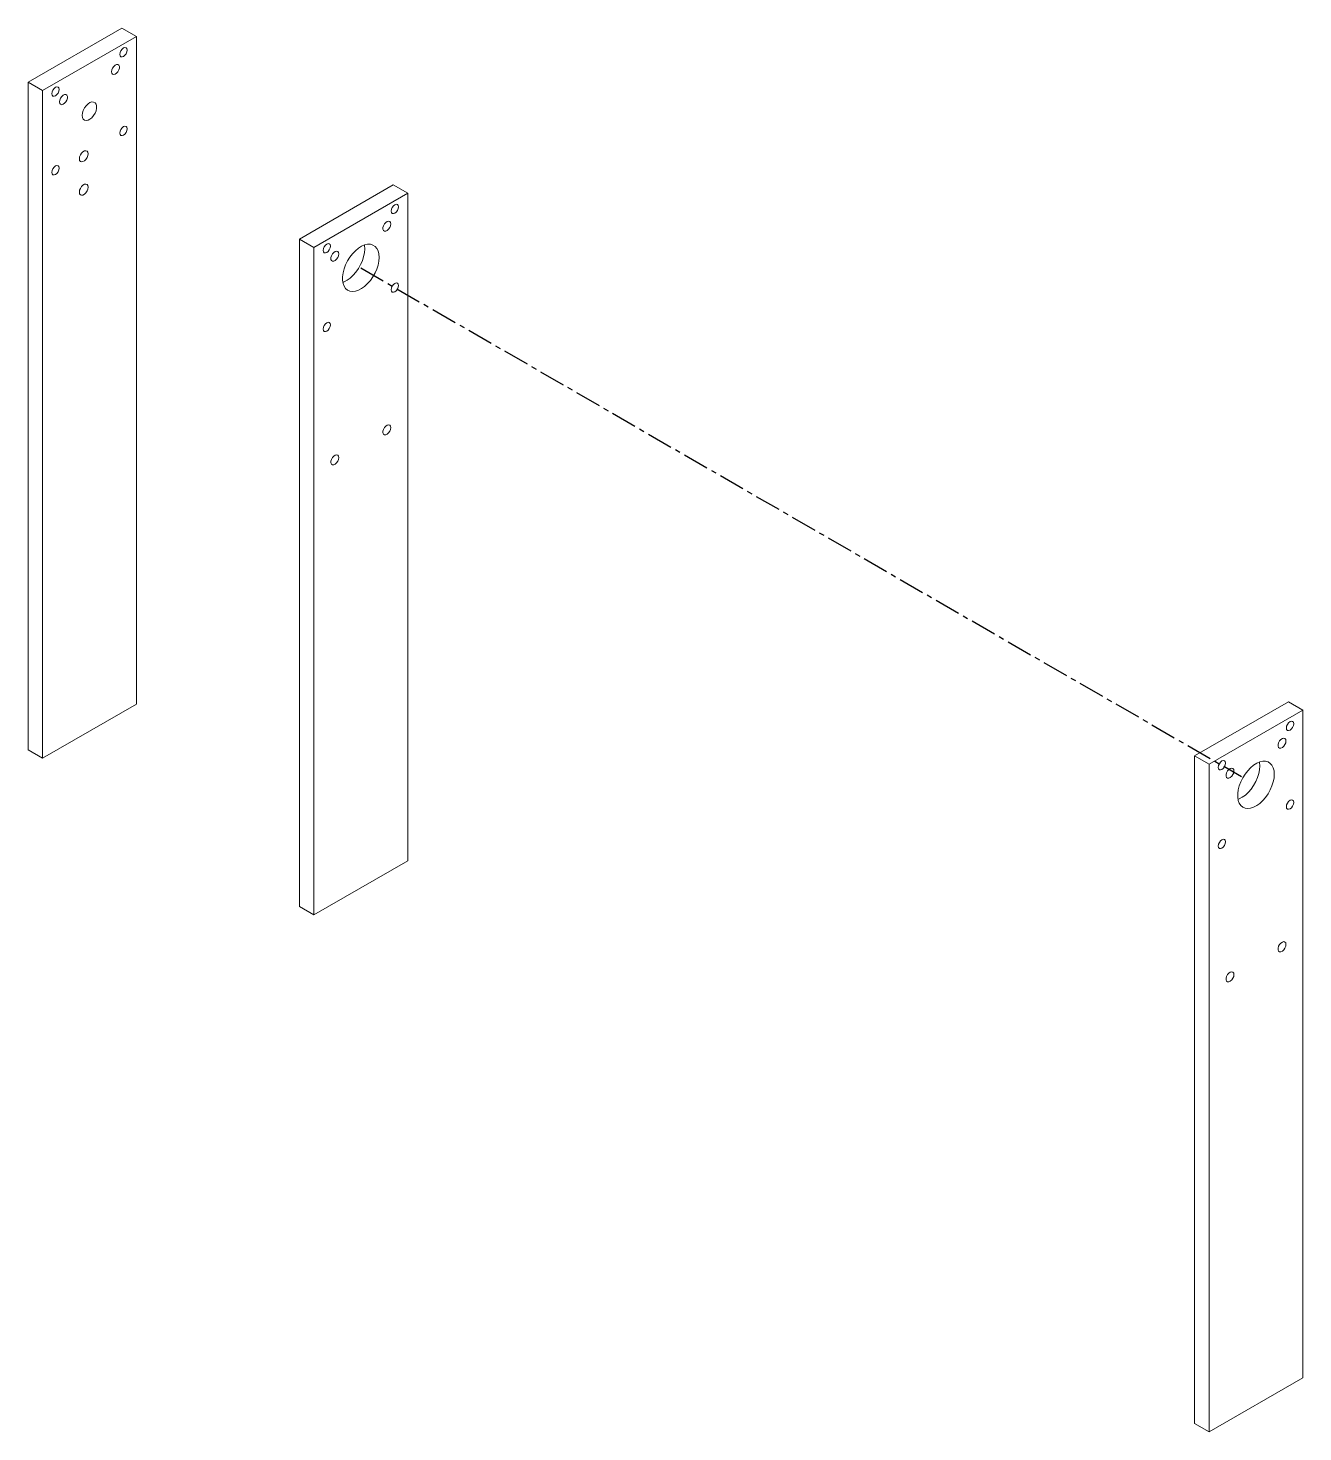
# Paper-space layout '_Isometric' of a CAD drawing. Header units: millimetres. Extents: x -163 to 461, y -569 to 117.
import ezdxf

# ---------------------------------------------------------------- set-up
doc = ezdxf.new("R2010")
doc.units = ezdxf.units.MM
doc.linetypes.add('CENTERX2', pattern=[20.32, 12.7, -2.54, 2.54, -2.54])

psp = doc.layouts.new('_Isometric')

# ---------------------------------------------------------------- linework, layer by layer
at = {"color": 7, "linetype": 'Continuous', "lineweight": 15}
for p, q in [((-162.85, 90.81), (-116.88, 117.34)), ((-116.88, 117.34), (-109.81, 113.26)), ((-155.78, 86.73), (-109.81, 113.26)), ((-109.81, 113.26), (-109.81, -213.36)), ((-162.85, 90.81), (-155.78, 86.73)), ((-162.85, -235.81), (-162.85, 90.81)), ((-155.78, -239.89), (-155.78, 86.73)), ((15.91, 40.68), (-30.05, 14.15)), ((22.98, 36.6), (-22.98, 10.07)), ((15.91, 40.68), (22.98, 36.6)), ((22.98, -290.02), (22.98, 36.6)), ((-30.05, 14.15), (-30.05, -312.47)), ((-30.05, 14.15), (-22.98, 10.07)), ((-22.98, 10.07), (-22.98, -316.55)), ((454.03, -212.24), (408.07, -238.78)), ((461.1, -216.32), (454.03, -212.24)), ((-109.81, -213.36), (-155.78, -239.89)), ((461.1, -216.32), (415.14, -242.86)), ((461.1, -542.94), (461.1, -216.32)), ((-162.85, -235.81), (-155.78, -239.89)), ((415.14, -242.86), (408.07, -238.78)), ((408.07, -238.78), (408.07, -565.39)), ((415.14, -242.86), (415.14, -569.47)), ((-22.98, -316.55), (22.98, -290.02)), ((-30.05, -312.47), (-22.98, -316.55)), ((415.14, -569.47), (461.1, -542.94)), ((415.14, -569.47), (408.07, -565.39))]:
    psp.add_line(p, q, dxfattribs=at)
at = {"color": 7, "linetype": 'CENTERX2'}
psp.add_line((0, 0), (431.05, -248.84), dxfattribs=at)
at = {"color": 7, "linetype": 'Continuous', "lineweight": 15, "flags": 128}
for points in [[(-117.92, 104.49), (-117.79, 105.37), (-117.4, 106.26), (-116.81, 107.05), (-116.13, 107.6), (-115.44, 107.84), (-114.86, 107.73), (-114.47, 107.28), (-114.33, 106.57), (-114.47, 105.69), (-114.86, 104.8), (-115.44, 104.01), (-116.13, 103.46), (-116.81, 103.22), (-117.4, 103.33), (-117.79, 103.78), (-117.92, 104.49)], [(-122.01, 95.95), (-121.88, 96.84), (-121.5, 97.76), (-120.93, 98.58), (-120.25, 99.21), (-119.53, 99.54), (-118.89, 99.54), (-118.41, 99.21), (-118.16, 98.59), (-118.16, 97.76), (-118.41, 96.85), (-118.89, 95.96), (-119.53, 95.22), (-120.25, 94.73), (-120.93, 94.56), (-121.5, 94.73), (-121.88, 95.22), (-122.01, 95.95)], [(-151.26, 85.25), (-151.12, 86.12), (-150.73, 87.02), (-150.15, 87.81), (-149.46, 88.36), (-148.77, 88.6), (-148.19, 88.49), (-147.8, 88.04), (-147.67, 87.32), (-147.8, 86.45), (-148.19, 85.55), (-148.77, 84.77), (-149.46, 84.21), (-150.15, 83.97), (-150.73, 84.09), (-151.12, 84.53), (-151.26, 85.25)], [(-147.47, 81.26), (-147.34, 82.14), (-146.96, 83.06), (-146.39, 83.89), (-145.7, 84.51), (-144.99, 84.84), (-144.35, 84.85), (-143.87, 84.51), (-143.61, 83.89), (-143.61, 83.07), (-143.87, 82.15), (-144.35, 81.26), (-144.99, 80.53), (-145.7, 80.04), (-146.39, 79.87), (-146.96, 80.04), (-147.34, 80.52), (-147.47, 81.26)], [(-136.33, 74.62), (-136.2, 75.8), (-135.82, 77.04), (-135.21, 78.25), (-134.42, 79.35), (-133.51, 80.24), (-132.55, 80.87), (-131.61, 81.19), (-130.76, 81.17), (-130.05, 80.82), (-129.55, 80.16), (-129.29, 79.24), (-129.29, 78.13), (-129.55, 76.91), (-130.05, 75.67), (-130.76, 74.5), (-131.61, 73.5), (-132.55, 72.73), (-133.51, 72.25), (-134.42, 72.1), (-135.21, 72.28), (-135.82, 72.8), (-136.2, 73.59), (-136.33, 74.62)], [(-117.92, 66), (-117.79, 66.87), (-117.4, 67.77), (-116.81, 68.56), (-116.13, 69.11), (-115.44, 69.35), (-114.86, 69.24), (-114.47, 68.79), (-114.33, 68.07), (-114.47, 67.2), (-114.86, 66.3), (-115.44, 65.52), (-116.13, 64.96), (-116.81, 64.72), (-117.4, 64.84), (-117.79, 65.28), (-117.92, 66)], [(-137.74, 53.39), (-137.62, 54.3), (-137.25, 55.25), (-136.68, 56.12), (-135.99, 56.81), (-135.25, 57.24), (-134.56, 57.35), (-134, 57.13), (-133.63, 56.6), (-133.5, 55.84), (-133.63, 54.93), (-134, 53.98), (-134.56, 53.11), (-135.25, 52.41), (-135.99, 51.99), (-136.68, 51.88), (-137.25, 52.1), (-137.62, 52.63), (-137.74, 53.39)], [(-151.26, 46.76), (-151.12, 47.63), (-150.73, 48.53), (-150.15, 49.31), (-149.46, 49.87), (-148.77, 50.1), (-148.19, 49.99), (-147.8, 49.54), (-147.67, 48.83), (-147.8, 47.96), (-148.19, 47.06), (-148.77, 46.27), (-149.46, 45.72), (-150.15, 45.48), (-150.73, 45.59), (-151.12, 46.04), (-151.26, 46.76)], [(-137.74, 37.06), (-137.62, 37.97), (-137.25, 38.92), (-136.68, 39.79), (-135.99, 40.48), (-135.25, 40.91), (-134.56, 41.02), (-134, 40.8), (-133.63, 40.27), (-133.5, 39.51), (-133.63, 38.6), (-134, 37.65), (-134.56, 36.77), (-135.25, 36.08), (-135.99, 35.66), (-136.68, 35.55), (-137.25, 35.77), (-137.62, 36.29), (-137.74, 37.06)], [(18.46, 29.91), (18.33, 30.62), (17.94, 31.07), (17.35, 31.18), (16.67, 30.94), (15.98, 30.39), (15.4, 29.6), (15.01, 28.7), (14.87, 27.83), (15.01, 27.12), (15.4, 26.67), (15.98, 26.56), (16.67, 26.79), (17.35, 27.35), (17.94, 28.14), (18.33, 29.03), (18.46, 29.91)], [(14.67, 21.53), (14.54, 22.27), (14.16, 22.75), (13.59, 22.92), (12.91, 22.75), (12.2, 22.26), (11.56, 21.53), (11.07, 20.64), (10.82, 19.72), (10.82, 18.9), (11.07, 18.28), (11.56, 17.94), (12.2, 17.95), (12.91, 18.28), (13.59, 18.9), (14.16, 19.73), (14.54, 20.65), (14.67, 21.53)], [(-14.87, 10.66), (-15.01, 11.38), (-15.4, 11.82), (-15.98, 11.94), (-16.67, 11.7), (-17.35, 11.14), (-17.94, 10.36), (-18.33, 9.46), (-18.46, 8.59), (-18.33, 7.87), (-17.94, 7.43), (-17.35, 7.31), (-16.67, 7.55), (-15.98, 8.11), (-15.4, 8.89), (-15.01, 9.79), (-14.87, 10.66)], [(-10.78, 6.84), (-10.91, 7.57), (-11.29, 8.06), (-11.86, 8.23), (-12.55, 8.06), (-13.26, 7.57), (-13.9, 6.83), (-14.38, 5.94), (-14.64, 5.03), (-14.64, 4.2), (-14.38, 3.58), (-13.9, 3.25), (-13.26, 3.25), (-12.55, 3.58), (-11.86, 4.21), (-11.29, 5.03), (-10.91, 5.95), (-10.78, 6.84)], [(8.98, 5.18), (8.85, 6.86), (8.47, 8.34), (7.84, 9.58), (6.99, 10.55), (5.93, 11.21), (4.71, 11.55), (3.35, 11.56), (1.89, 11.23), (0.38, 10.58), (-1.14, 9.63), (-2.63, 8.4), (-4.04, 6.93), (-5.34, 5.25), (-6.48, 3.43), (-7.44, 1.51), (-8.18, -0.45), (-8.69, -2.4), (-8.95, -4.29), (-8.95, -6.04), (-8.69, -7.63), (-8.18, -9), (-7.44, -10.1), (-6.48, -10.92), (-5.34, -11.42), (-4.04, -11.59), (-2.63, -11.43), (-1.14, -10.94), (0.38, -10.14), (1.89, -9.05), (3.35, -7.69), (4.71, -6.11), (5.93, -4.36), (6.99, -2.48), (7.84, -0.53), (8.47, 1.43), (8.85, 3.36), (8.98, 5.18)], [(-8.81, -7.1), (-8.21, -6.86), (-6.69, -6.06), (-5.18, -4.96), (-3.72, -3.61), (-2.36, -2.03), (-1.14, -0.28), (-0.08, 1.6), (0.77, 3.55), (1.4, 5.52), (1.78, 7.44), (1.91, 9.27)], [(1.91, 9.27), (1.78, 10.94), (1.74, 11.18)], [(18.46, -8.59), (18.33, -7.87), (17.94, -7.43), (17.35, -7.31), (16.67, -7.55), (15.98, -8.11), (15.4, -8.89), (15.01, -9.79), (14.87, -10.66), (15.01, -11.38), (15.4, -11.82), (15.98, -11.94), (16.67, -11.7), (17.35, -11.14), (17.94, -10.36), (18.33, -9.46), (18.46, -8.59)], [(-14.87, -27.83), (-15.01, -27.12), (-15.4, -26.67), (-15.98, -26.56), (-16.67, -26.79), (-17.35, -27.35), (-17.94, -28.14), (-18.33, -29.03), (-18.46, -29.91), (-18.33, -30.62), (-17.94, -31.07), (-17.35, -31.18), (-16.67, -30.94), (-15.98, -30.39), (-15.4, -29.6), (-15.01, -28.7), (-14.87, -27.83)], [(14.67, -78.08), (14.54, -77.35), (14.16, -76.86), (13.59, -76.7), (12.91, -76.87), (12.2, -77.35), (11.56, -78.09), (11.07, -78.98), (10.82, -79.9), (10.82, -80.72), (11.07, -81.34), (11.56, -81.67), (12.2, -81.67), (12.91, -81.34), (13.59, -80.72), (14.16, -79.89), (14.54, -78.97), (14.67, -78.08)], [(-10.78, -92.78), (-10.91, -92.04), (-11.29, -91.56), (-11.86, -91.39), (-12.55, -91.56), (-13.26, -92.05), (-13.9, -92.79), (-14.38, -93.67), (-14.64, -94.59), (-14.64, -95.42), (-14.38, -96.04), (-13.9, -96.37), (-13.26, -96.37), (-12.55, -96.03), (-11.86, -95.41), (-11.29, -94.58), (-10.91, -93.67), (-10.78, -92.78)], [(456.59, -223.02), (456.45, -222.3), (456.06, -221.85), (455.48, -221.74), (454.79, -221.98), (454.1, -222.54), (453.52, -223.32), (453.13, -224.22), (452.99, -225.09), (453.13, -225.81), (453.52, -226.25), (454.1, -226.37), (454.79, -226.13), (455.48, -225.57), (456.06, -224.79), (456.45, -223.89), (456.59, -223.02)], [(452.8, -231.39), (452.66, -230.65), (452.29, -230.17), (451.72, -230), (451.03, -230.17), (450.32, -230.66), (449.68, -231.4), (449.2, -232.28), (448.94, -233.2), (448.94, -234.03), (449.2, -234.65), (449.68, -234.98), (450.32, -234.98), (451.03, -234.64), (451.72, -234.02), (452.29, -233.19), (452.66, -232.28), (452.8, -231.39)], [(423.25, -242.26), (423.12, -241.55), (422.73, -241.1), (422.14, -240.99), (421.46, -241.22), (420.77, -241.78), (420.19, -242.56), (419.8, -243.46), (419.66, -244.34), (419.8, -245.05), (420.19, -245.5), (420.77, -245.61), (421.46, -245.37), (422.14, -244.82), (422.73, -244.03), (423.12, -243.13), (423.25, -242.26)], [(427.34, -246.08), (427.21, -245.35), (426.83, -244.86), (426.26, -244.7), (425.57, -244.87), (424.86, -245.35), (424.22, -246.09), (423.74, -246.98), (423.48, -247.9), (423.48, -248.72), (423.74, -249.34), (424.22, -249.67), (424.86, -249.67), (425.57, -249.34), (426.26, -248.72), (426.83, -247.89), (427.21, -246.97), (427.34, -246.08)], [(447.1, -247.74), (446.97, -246.06), (446.59, -244.58), (445.96, -243.34), (445.11, -242.38), (444.06, -241.71), (442.83, -241.37), (441.47, -241.37), (440.02, -241.69), (438.5, -242.34), (436.98, -243.3), (435.49, -244.53), (434.08, -246), (432.78, -247.67), (431.64, -249.49), (430.68, -251.41), (429.94, -253.38), (429.43, -255.33), (429.18, -257.21), (429.18, -258.97), (429.43, -260.55), (429.94, -261.92), (430.68, -263.03), (431.64, -263.84), (432.78, -264.34), (434.08, -264.52), (435.49, -264.36), (436.98, -263.87), (438.5, -263.06), (440.02, -261.97), (441.47, -260.61), (442.83, -259.04), (444.06, -257.28), (445.11, -255.4), (445.96, -253.45), (446.59, -251.49), (446.97, -249.57), (447.1, -247.74)], [(429.31, -260.02), (429.91, -259.79), (431.43, -258.98), (432.94, -257.89), (434.4, -256.53), (435.76, -254.95), (436.99, -253.2), (438.04, -251.32), (438.89, -249.37), (439.52, -247.41), (439.9, -245.48), (440.03, -243.66)], [(440.03, -243.66), (439.9, -241.98), (439.86, -241.75)], [(456.59, -261.51), (456.45, -260.8), (456.06, -260.35), (455.48, -260.24), (454.79, -260.47), (454.1, -261.03), (453.52, -261.81), (453.13, -262.71), (452.99, -263.59), (453.13, -264.3), (453.52, -264.75), (454.1, -264.86), (454.79, -264.62), (455.48, -264.07), (456.06, -263.28), (456.45, -262.38), (456.59, -261.51)], [(423.25, -280.76), (423.12, -280.04), (422.73, -279.59), (422.14, -279.48), (421.46, -279.72), (420.77, -280.27), (420.19, -281.06), (419.8, -281.96), (419.66, -282.83), (419.8, -283.54), (420.19, -283.99), (420.77, -284.1), (421.46, -283.87), (422.14, -283.31), (422.73, -282.53), (423.12, -281.63), (423.25, -280.76)], [(452.8, -331.01), (452.66, -330.27), (452.29, -329.79), (451.72, -329.62), (451.03, -329.79), (450.32, -330.28), (449.68, -331.01), (449.2, -331.9), (448.94, -332.82), (448.94, -333.64), (449.2, -334.27), (449.68, -334.6), (450.32, -334.6), (451.03, -334.26), (451.72, -333.64), (452.29, -332.81), (452.66, -331.89), (452.8, -331.01)], [(427.34, -345.7), (427.21, -344.97), (426.83, -344.48), (426.26, -344.31), (425.57, -344.48), (424.86, -344.97), (424.22, -345.71), (423.74, -346.6), (423.48, -347.52), (423.48, -348.34), (423.74, -348.96), (424.22, -349.29), (424.86, -349.29), (425.57, -348.96), (426.26, -348.33), (426.83, -347.51), (427.21, -346.59), (427.34, -345.7)]]:
    psp.add_lwpolyline(points, dxfattribs=at)

doc.saveas('drawing.dxf')
